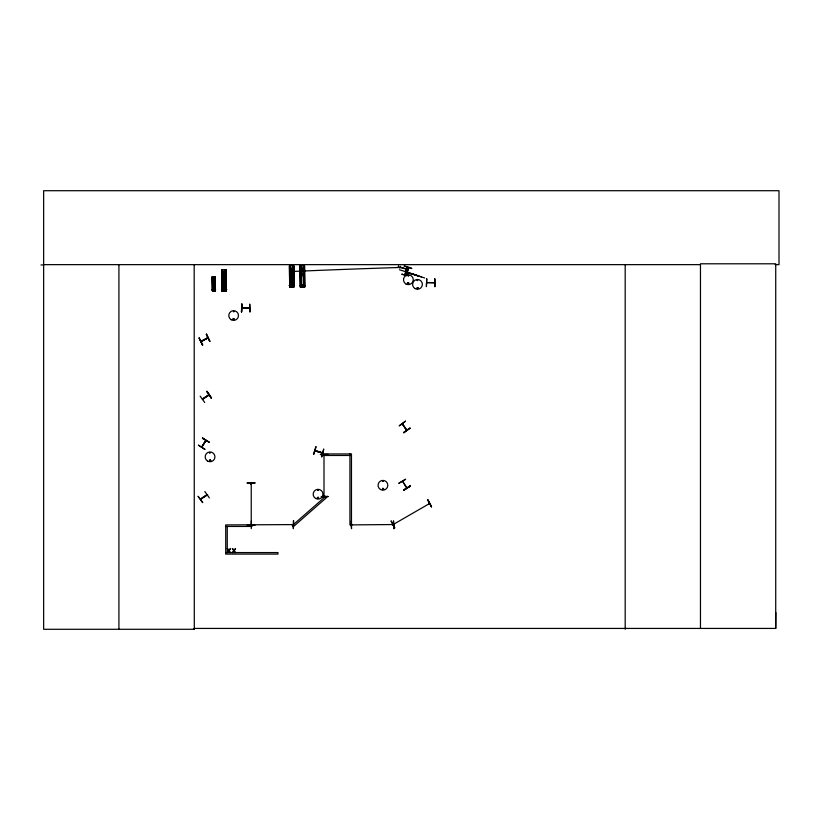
<?xml version="1.0" encoding="UTF-8"?>
<svg xmlns="http://www.w3.org/2000/svg" width="820" height="820" viewBox="0 0 820 820"><rect width="100%" height="100%" fill="white"/><g stroke="black" fill="none" stroke-linecap="round" stroke-linejoin="round"><path stroke-width="1.23" d="M775.166 264.645L779 264.645L779 190.711L43.644 190.711L43.644 629.288L194.299 629.288L194.196 628.428L775.73 628.428L775.843 612.571M207.89 337.696L200.972 341.325L208.024 337.942M202.612 399.35C218.745 389.11 199.854 399.801 203.175 399.063M200.695 499.318C217.802 488.392 197.517 500.333 201.412 498.827M250.961 484.118L251.227 483.246L251.227 525.21L250.951 524.339M323.962 454.721L323.962 455.264M323.962 495.813L324.32 496.52L324.002 495.813M209.633 452.783L210.433 452.568L209.756 453.081M209.551 460.379C210.391 462.439 210.873 458.749 209.592 460.512M210.74 460.696C209.623 457.765 208.874 463.054 210.822 460.512M232.87 319.195C234.848 316.899 234.048 321.45 232.952 319.38M317.658 490.257L318.498 490.145L317.699 490.042M317.309 497.873C319.554 495.403 318.068 500.733 317.463 497.525M318.58 498.017C317.74 495.946 317.258 499.646 318.539 497.873M407.653 283.197C408.965 285.924 409.364 281.321 407.776 283.043M408.76 275.766C407.55 274.239 408.534 277.293 408.657 275.387M383.668 489.14C382.417 486.178 381.823 491.477 383.637 488.945M417.052 280.296L417.851 280.081L417.288 280.635M418.19 288.025C415.207 289.931 418.897 285.432 417.667 288.702M392.595 524.636L393.077 524.277M393.467 524.636L393.969 524.072M429.557 503.531L428.88 503.931L429.424 503.295M324.002 454.721L324.013 496.418M207.726 337.737L201.259 341.571M292.104 286.713L291.541 285.862M406.597 430.356L402.312 423.786L406.669 430.305M402.589 423.632L402.671 424.401M406.238 429.741L406.915 430.11M406.853 430.049L402.302 423.889M402.702 481.412L406.587 487.982M398.018 267.648L398.602 265.782M399.678 268.171L400.262 266.295M404.793 274.669L407.089 267.166M406.105 275.079L408.329 267.556M406.412 275.171L408.749 267.689M411.66 268.591L404.209 266.162M316.1 446.828L313.855 454.331M313.476 454.218L315.823 446.736M322.301 453.06L314.993 450.723M322.465 453.091L315.003 450.774L315.761 450.641M412.388 273.952L424.678 277.98M421.367 276.924L415.617 274.956M205.902 440.606L201.761 447.074L205.676 440.289M234.007 311.672L233.423 311.087L233.731 311.836M233.177 318.929C233.526 321.02 234.735 317.955 233.3 318.857M407.919 283.125C408.575 285.165 409.057 282.172 408.155 282.992M383.381 489.058C381.126 489.96 384.262 487.326 382.93 489.407M251.371 524.636L252.242 524.626M351.513 524.636L352.385 524.626L351.595 524.636M241.89 307.838L249.731 308.105L241.91 308.146M426.789 282.592L434.579 282.92M202.397 399.176L208.823 394.707M202.837 445.69L205.092 441.795M227.847 552.629L228.872 550.968L229.877 552.629M232.931 552.629L233.956 550.968L234.971 552.629M232.337 552.629L233.649 550.548L232.378 548.488L233.997 550.107L235.596 548.488L234.294 550.528L235.596 552.629M428.665 503.736L429.352 503.347M383.237 481.514L382.561 480.991L383.268 481.401M393.477 524.903L392.759 524.554M349.935 453.942L349.935 524.903L393.262 524.544M406.494 270.805L407.161 270.959L406.884 271.666M200.613 499.052L206.906 494.675L206.466 495.423M315.075 450.467L315.905 450.723M250.961 483.328L250.961 484.036M324.013 495.751L323.962 496.356M204.703 402.507L200.141 396.132M204.815 491.518L209.377 497.894M405.469 421.203L399.166 425.887L405.449 421.172M403.553 432.447L410.102 428.142M403.737 432.734L410.041 428.06L403.758 432.765M398.95 483.236L405.685 479.228L398.93 483.205M403.553 490.134L410.277 486.106L403.522 490.093M403.573 490.186L410.102 485.829M403.737 490.421L410.256 486.075M315.146 450.487L322.404 452.722M322.352 453.07L315.136 450.815M391.171 521.018L394.789 527.977L391.119 521.048M393.149 524.236L393.723 523.867M393.292 524.472L429.485 503.572L428.993 503.962M201.207 341.591L207.952 337.983M208.721 394.738L208.29 395.517M417.349 287.512C417.062 290.034 418.333 286.2 417.154 288.353M382.807 488.484L382.479 489.058M292.627 524.595L293.334 524.636L292.627 524.995M393.313 524.943L392.626 524.954M302.293 286.764L302.324 285.913M289.481 265.854L289.706 287.072L289.378 265.854L293.909 265.782L294.124 287.01L289.614 287.072M300.048 265.854L304.579 265.782L304.804 287.01L300.274 287.072L300.048 265.854L300.376 287.072M289.706 267.996L293.621 267.955M300.376 267.996L304.292 267.955M221.605 269.893L226.135 269.821L226.361 291.049L221.83 291.11L221.625 269.893L221.933 291.11M289.726 269.442L293.642 269.401M300.386 269.442L304.312 269.401M221.933 272.045L225.848 272.004M293.662 271.553L289.747 271.594A1264.245 156.517 -1.3 0 1 398.059 267.525M300.417 271.594L304.333 271.553M221.943 273.48L225.869 273.439M289.767 273.511L293.683 273.46M300.428 273.511L304.343 273.46M221.974 275.633L225.889 275.592M289.788 275.663L293.704 275.622M215.373 290.823L212.349 290.864L212.195 276.709L215.219 276.668L215.301 290.823M300.458 275.663L304.374 275.622M221.984 277.549L225.91 277.508M212.411 278.144L215.024 278.113M212.421 279.097L215.035 279.077M222.015 279.702L225.93 279.661M212.441 280.542L215.055 280.512M212.452 281.813L215.065 281.783M212.462 283.248L215.076 283.228M289.89 284.899L293.806 284.858M300.561 284.899L304.476 284.858M289.245 285.524L294.472 285.473M289.245 285.688L294.472 285.637M299.915 285.524L305.132 285.473M299.915 285.688L305.142 285.637M302.211 285.862L302.826 285.893M222.117 288.937L226.033 288.896M212.534 289.419L215.147 289.388M221.472 289.573L226.689 289.511M212.103 289.829L215.588 289.788M221.472 289.726L226.699 289.675M212.103 289.931L215.588 289.89M223.768 289.911L224.393 289.901L223.768 289.942L224.003 290.823M320.261 454.587L328.092 454.423M255.01 482.785L247.179 482.877M247.179 483.164L255.01 483.113M321.378 496.53L328.103 496.489L321.389 496.971M321.378 496.643L328.103 496.551M251.35 520.854L251.289 528.695M351.38 520.854L351.534 528.685L351.073 524.216M251.453 524.636L252.16 524.626M247.179 525.282L255.01 525.241L251.658 525.61M392.678 524.636L393.385 524.636M393.928 528.685L393.497 520.854L393.897 528.685M41 264.952L43.644 264.942M43.644 264.645L700.464 264.645M434.631 278.81L434.733 286.651M426.871 282.592L434.549 282.592M349.935 455.469L323.808 455.469L323.808 453.942L351.462 453.942L351.462 524.903M225.725 526.45L251.853 526.45L251.853 524.923M225.725 552.567L277.97 552.567L277.97 554.095L225.725 554.095L225.725 524.923L293.17 524.595M404.291 265.885L411.773 268.212M400.037 267.023L406.269 268.97L399.904 267.443M406.238 269.073L408.083 269.647M406.177 269.278L408.022 269.862M406.464 270.631L407.294 270.887M406.371 270.938L407.202 271.194M406.3 271.143L407.13 271.41M406.207 271.461L407.038 271.717M399.504 269.79L414.151 274.351M406.207 272.096L418.466 275.961L406.115 272.404M407.181 275.428L401.718 274.167L407.068 275.797M324.31 454.557L324.32 455.346M202.427 438.351L209.243 442.216M402.671 481.432L406.833 487.685M206.999 391.376L211.468 397.803M206.763 391.54L211.232 397.966M202.817 502.455L198.03 496.243L202.53 502.65M230.512 552.629L229.21 550.528L230.512 548.488L228.913 550.107L227.294 548.488L228.565 550.548L227.253 552.629L227.253 526.45M427.599 499.985L431.566 506.739M206.168 334.334L209.807 341.274M199.106 338.086L202.827 344.984M304.476 265.782L304.712 287.01M304.23 265.793L304.497 287.01M304.292 287.01L304.056 265.793L304.189 287.01M303.81 265.793L303.943 287.02M303.543 265.793L303.728 287.02M303.462 265.793L303.697 287.02M303.246 268.294L303.502 284.519M303.144 287.031L301.944 287.041M301.452 268.335L301.606 284.56M300.837 268.335L301.063 287.061M300.694 268.345L300.878 287.072L300.591 268.345M300.397 265.844L300.581 287.072M293.642 265.782L293.837 287.01L293.56 265.793M293.293 265.793L293.529 287.01M293.15 265.793L293.355 287.02M293.078 268.294L293.283 287.02M292.873 265.793L293.027 287.02M292.658 268.294L292.75 284.53L292.555 268.294M292.473 287.031L291.274 287.041M290.782 268.335L290.946 284.56M290.69 268.335L290.864 284.56M290.413 265.844L290.721 287.061M290.393 287.061L290.27 268.335L290.229 287.072M290.003 268.345L290.126 287.072M289.726 265.844L289.911 287.072M226.033 269.821L226.34 291.049M225.818 269.831L226.053 291.049L225.787 269.831M225.613 269.831L225.725 288.558M225.725 288.896L225.756 291.059M225.377 269.831L225.551 288.558L225.274 269.831M225.1 269.831L225.295 291.059M224.885 272.332L224.854 277.334L224.782 272.332M225.059 288.568L224.885 279.825L224.957 288.568M224.7 291.069L223.501 291.079M222.917 272.373L223.183 288.599M222.671 269.882L222.937 291.1M222.466 269.882L222.62 291.11M222.435 291.11L222.22 269.882L222.353 291.11M221.912 269.893L222.138 291.11M215.035 276.668L215.168 290.823M214.871 276.668L214.963 290.823M214.696 276.668L214.86 290.823M214.502 276.668L214.625 290.823M214.297 276.678L214.512 290.833M214.256 290.833L213.456 290.844M213.118 276.699L213.251 290.854L212.933 276.699M212.923 290.854L212.718 276.699L212.759 290.864M212.4 276.709L212.523 290.864M212.206 276.709L212.411 290.864M293.704 520.854L293.355 528.685L293.365 520.854M775.73 628.428L775.73 263.794L700.464 263.794L700.464 628.428M625.188 264.645L625.188 629.288M435.03 278.81L435.03 286.651M250.131 311.887L249.731 304.056L249.782 311.887M241.787 304.056L241.787 311.887M194.186 264.645L194.299 629.288M118.92 264.645L118.92 629.288M213.2 282.377C213.938 284.581 214.912 280.788 213.2 282.377M223.112 278.39C224.219 281.701 225.674 276.012 223.112 278.39M290.895 274.341C291.992 277.662 293.447 271.973 290.895 274.341M301.555 274.341C302.662 277.662 304.117 271.973 301.555 274.341M407.448 267.289L405.121 274.772L407.499 267.299M323.685 449.206L321.747 456.812L323.685 449.206M198.481 445.178L205.051 449.473L198.46 445.229M202.622 438.013L209.192 442.308L202.622 438.013M325.642 496.346L292.248 525.61L293.252 526.758L326.647 497.484L325.642 496.346M207.029 391.345L211.16 398.028L207.029 391.345M427.886 499.821L431.474 506.801L427.886 499.821M199.198 338.035L202.489 345.159L199.198 338.035M206.507 334.16L209.797 341.284L206.507 334.16M426.789 278.81L426.39 286.651L426.738 278.81M241.89 304.056L241.459 311.887L241.89 304.056M301.34 287.061L301.155 265.844L301.309 287.061M207.614 461.086A4.889 4.889 0 0 0 214.953 456.853A4.889 4.889 0 0 0 207.614 452.619A4.889 4.889 0 0 0 207.614 461.086M415.033 288.599A4.899 4.899 0 0 0 422.382 284.366A4.899 4.899 0 0 0 415.033 280.122A4.899 4.899 0 0 0 415.033 288.599M405.931 283.976A4.899 4.899 0 0 0 413.28 279.733A4.899 4.899 0 0 0 405.931 275.489A4.899 4.899 0 0 0 405.931 283.976M315.618 498.457A4.899 4.899 0 0 0 322.967 494.214A4.899 4.899 0 0 0 315.618 489.97A4.899 4.899 0 0 0 315.618 498.457M380.49 489.509A4.889 4.889 0 0 0 387.819 485.276A4.889 4.889 0 0 0 380.49 481.043A4.889 4.889 0 0 0 380.49 489.509M231.209 319.738A4.858 4.858 0 0 0 238.487 315.526A4.858 4.858 0 0 0 231.209 311.323A4.858 4.858 0 0 0 231.209 319.738"/></g></svg>
